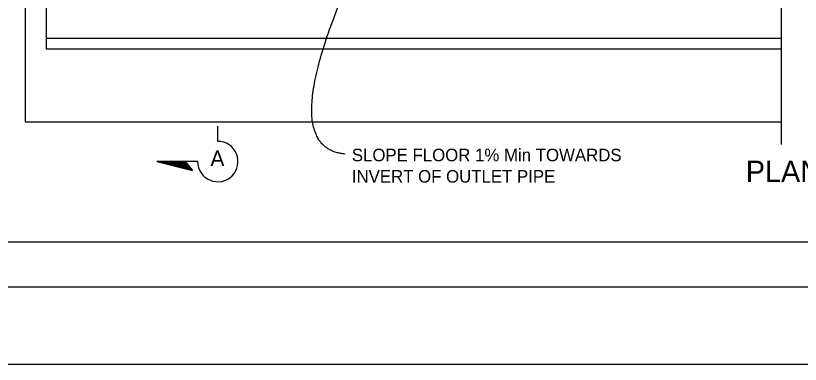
# Model space of a CAD drawing. Extents: x -893 to 867, y -474 to 712.
# Drawn here: x -666.9 to -229.6, y -474 to -279.7 of the extents above; entities that cross this region are included whole.
import ezdxf

# ---------------------------------------------------------------- set-up
doc = ezdxf.new("R2010")
doc.units = 0
for name, color, linetype in [('border_PLOTTING-ELEMENTS', 7, 'Continuous'), ('border_rw_22x34_Cut_Lines', 7, 'Continuous'), ('border_SHEET', 7, 'Continuous'), ('df_DETAIL', 7, 'Continuous'), ('df_DETAIL-anno', 7, 'Continuous'), ('pp_PRESENTATION', 7, 'Continuous')]:
    doc.layers.add(name, color=color, linetype=linetype)

msp = doc.modelspace()

# ---------------------------------------------------------------- linework, layer by layer
at = {"layer": 'border_PLOTTING-ELEMENTS'}
for points in [[(-893.45, -474.04), (866.55, -474.04), (866.55, 711.96), (-893.45, 711.96)], [(-863.45, 668.96), (836.55, 668.96), (836.55, -431.04), (-863.45, -431.04)]]:
    msp.add_lwpolyline(points, close=True, dxfattribs=at)
at = {"layer": 'border_rw_22x34_Cut_Lines'}
msp.add_lwpolyline([(-863.45, 668.96), (836.55, 668.96), (836.55, -431.04), (-863.45, -431.04)], close=True, dxfattribs=at)
at = {"layer": 'border_SHEET'}
msp.add_line((811.55, -406.04), (-813.45, -406.04), dxfattribs=at)
at = {"layer": 'df_DETAIL'}
for p, q in [((-650.02, -108.35), (-650.02, -298.14)), ((-661.69, -226.58), (-661.69, -338.97)), ((-650.02, -292.3), (-240.05, -292.3)), ((-650.02, -298.14), (-240.05, -298.14)), ((-661.69, -338.97), (-240.05, -338.97))]:
    msp.add_line(p, q, dxfattribs=at)
at = {"layer": 'df_DETAIL-anno'}
msp.add_open_spline([(-483.37, -356.85), (-523.34, -353.14), (-477.22, -251.34)], degree=2, dxfattribs=at)
at = {"layer": 'pp_PRESENTATION'}
for p, q in [((-240.05, -351.59), (-240.05, -207.07)), ((-554.28, -349.77), (-554.28, -341.21)), ((-565.53, -361.02), (-588.32, -361.02)), ((-588.32, -361.02), (-568.42, -366.09)), ((-586.68, -361.02), (-568.85, -365.56)), ((-585.05, -361.02), (-569.27, -365.04)), ((-583.41, -361.02), (-569.7, -364.51)), ((-581.77, -361.02), (-570.13, -363.99)), ((-580.14, -361.02), (-570.55, -363.46)), ((-578.5, -361.02), (-570.98, -362.93)), ((-576.87, -361.02), (-571.4, -362.41)), ((-575.23, -361.02), (-571.83, -361.88)), ((-573.59, -361.02), (-572.26, -361.36)), ((-572.53, -361.02), (-568.42, -366.09)), ((-565.53, -361.11), (-565.53, -361.11))]:
    msp.add_line(p, q, dxfattribs=at)
msp.add_arc((-554.28, -361.02), 11.25, 180, 90.0005, dxfattribs=at)

# ---------------------------------------------------------------- texts
at = {"layer": 'df_DETAIL-anno'}
for s, height, p in [('SLOPE FLOOR 1% Min TOWARDS', 7.0004, (-479.59, -360.87)), ('PLAN', 12, (-260.02, -372.49)), ('INVERT OF OUTLET PIPE', 7.0004, (-479.59, -372.77))]:
    msp.add_text(s, height=height, dxfattribs=at).set_placement(p)
at = {"layer": 'pp_PRESENTATION'}
msp.add_text('A', height=8.75, dxfattribs=at).set_placement((-558.41, -363.57))

doc.saveas('drawing.dxf')
